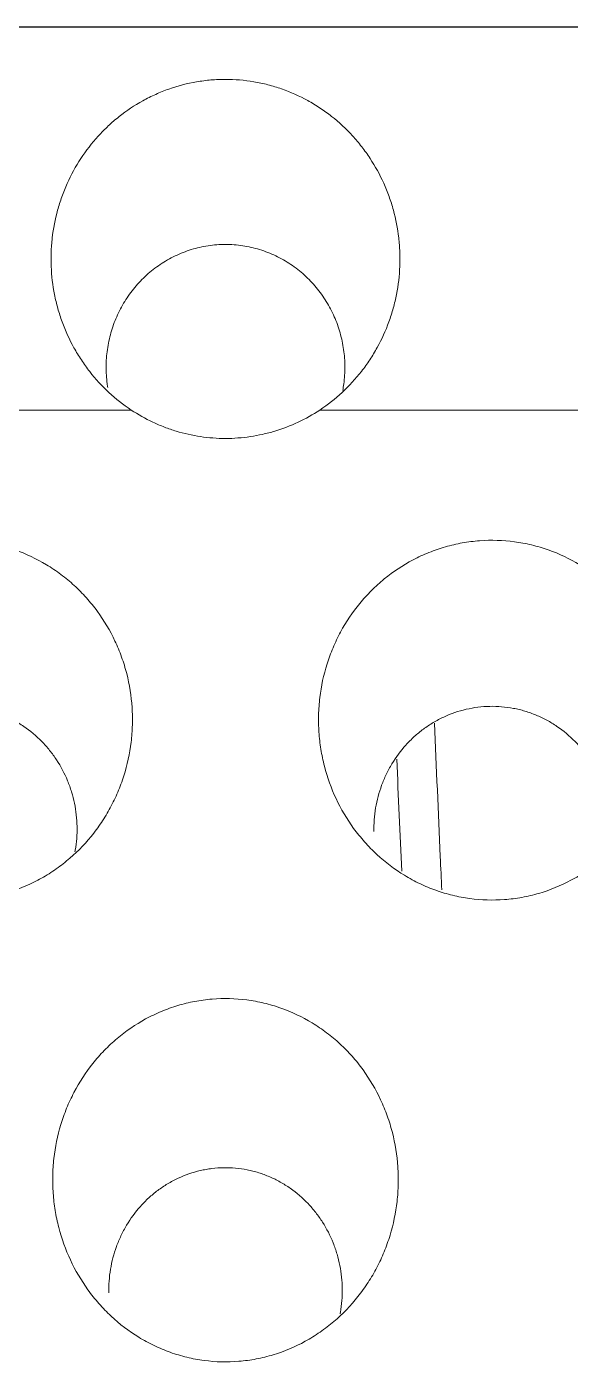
# Model space of a CAD drawing. Header units: inches. Extents: x 3778 to 56227, y -16914 to 35091.
# Drawn here: x 42842.76 to 42845.8, y -12666.44 to -12658.95 of the extents above; entities that cross this region are included whole.
import ezdxf

# ---------------------------------------------------------------- set-up
doc = ezdxf.new("R2010")
doc.units = ezdxf.units.IN
doc.header["$LTSCALE"] = 100
doc.header["$MEASUREMENT"] = 0
doc.linetypes.add('DH-HID2', pattern=[1.2, 0.8, -0.4])
doc.layers.add('2-con', color=2, linetype='Continuous')
doc.layers.add('FU-FURM', color=251, linetype='DH-HID2')
doc.layers.add('mark-B', color=2, linetype='Continuous', lineweight=20)

# ---------------------------------------------------------------- blocks, each defined once
blk = doc.blocks.new('cjscjdeh')
at = {"layer": 'FU-FURM', "color": 8}
blk.add_line((149349.5168, 68184.8848), (151549.5168, 68184.8848), dxfattribs=at)
blk = doc.blocks.new('무풍1WAY 대형')
at = {"layer": 'mark-B'}
for points, knots in [([(-159.0508, -412.9192), (-159.0125, -412.9724), (-158.9799, -413.0283), (-158.9255, -413.145), (-158.9036, -413.2059), (-158.879, -413.3009), (-158.8723, -413.3328), (-158.8619, -413.3967), (-158.8545, -413.4609), (-158.8528, -413.5256), (-158.8538, -413.5743), (-158.8545, -413.5905), (-158.8566, -413.6231), (-158.858, -413.6394), (-158.8671, -413.7203), (-158.8801, -413.7836), (-158.9082, -413.8762), (-158.919, -413.9068), (-158.9374, -413.952), (-158.944, -413.967), (-158.9577, -413.9967), (-158.9649, -414.0113), (-159.0025, -414.0832), (-159.0377, -414.1373), (-159.0981, -414.2133), (-159.1196, -414.2377), (-159.1538, -414.273), (-159.1655, -414.2845), (-159.1893, -414.3067), (-159.2015, -414.3175), (-159.2634, -414.3698), (-159.3167, -414.4064), (-159.3882, -414.4454), (-159.4028, -414.4528), (-159.4323, -414.467), (-159.4473, -414.4738), (-159.4926, -414.4926), (-159.5538, -414.5145), (-159.6167, -414.5299), (-159.6646, -414.539), (-159.6807, -414.5416), (-159.7131, -414.546), (-159.7294, -414.5478), (-159.8114, -414.5545), (-159.8763, -414.5529), (-159.973, -414.5403), (-160.005, -414.5344), (-160.0529, -414.523), (-160.0688, -414.5187), (-160.1002, -414.5095), (-160.1157, -414.5044), (-160.1924, -414.4773), (-160.2511, -414.4495), (-160.3209, -414.4071), (-160.3348, -414.3982), (-160.3619, -414.3798), (-160.4017, -414.3513), (-160.4638, -414.2992), (-160.5092, -414.2528), (-160.5416, -414.2162), (-160.5521, -414.2038), (-160.5726, -414.1782), (-160.5825, -414.1652), (-160.6303, -414.0992), (-160.6631, -414.0434), (-160.7043, -413.9553), (-160.7167, -413.9252), (-160.7387, -413.8636), (-160.7482, -413.8325), (-160.7723, -413.7384), (-160.7826, -413.6746), (-160.7892, -413.5773), (-160.79, -413.5445), (-160.7884, -413.4794), (-160.7862, -413.4471), (-160.7752, -413.3509), (-160.7621, -413.2875), (-160.7383, -413.2094), (-160.7332, -413.1938), (-160.7222, -413.1631), (-160.7048, -413.1175), (-160.6708, -413.0442), (-160.6382, -412.9884), (-160.6118, -412.9476), (-160.6026, -412.9341), (-160.5836, -412.9076), (-160.5737, -412.8946), (-160.5228, -412.8303), (-160.4778, -412.7837), (-160.4039, -412.7209), (-160.3782, -412.7011), (-160.338, -412.6733), (-160.3243, -412.6643), (-160.2963, -412.647), (-160.2822, -412.6388), (-160.2106, -412.5994), (-160.1509, -412.5742), (-160.0577, -412.5459), (-160.0259, -412.538), (-159.9613, -412.5257), (-159.9289, -412.5213), (-159.8317, -412.5133), (-159.7668, -412.5148), (-159.6855, -412.5255), (-159.6692, -412.5281), (-159.637, -412.5341), (-159.5891, -412.5444), (-159.5113, -412.5677), (-159.4512, -412.5927), (-159.4069, -412.6139), (-159.3922, -412.6214), (-159.3634, -412.6371), (-159.3493, -412.6453), (-159.2798, -412.688), (-159.2282, -412.7273), (-159.1567, -412.7941), (-159.1337, -412.8177), (-159.0904, -412.8669), (-159.07, -412.8926), (-159.0508, -412.9192)], [0, 0, 0, 0, 0.03125, 0.03125, 0.0625, 0.0625, 0.078125, 0.078125, 0.09375, 0.109375, 0.109375, 0.117187, 0.117187, 0.125, 0.125, 0.15625, 0.15625, 0.171875, 0.171875, 0.179687, 0.179687, 0.1875, 0.1875, 0.21875, 0.21875, 0.234375, 0.234375, 0.242187, 0.242187, 0.25, 0.25, 0.28125, 0.28125, 0.289062, 0.289062, 0.296875, 0.296875, 0.3125, 0.328125, 0.328125, 0.335937, 0.335937, 0.34375, 0.34375, 0.375, 0.375, 0.390625, 0.390625, 0.398437, 0.398437, 0.40625, 0.40625, 0.4375, 0.4375, 0.445312, 0.445312, 0.453125, 0.46875, 0.484375, 0.484375, 0.492187, 0.492187, 0.5, 0.5, 0.53125, 0.53125, 0.546875, 0.546875, 0.5625, 0.5625, 0.59375, 0.59375, 0.609375, 0.609375, 0.625, 0.625, 0.65625, 0.65625, 0.664062, 0.664062, 0.671875, 0.6875, 0.703125, 0.703125, 0.710937, 0.710937, 0.71875, 0.71875, 0.75, 0.75, 0.765625, 0.765625, 0.773437, 0.773437, 0.78125, 0.78125, 0.8125, 0.8125, 0.828125, 0.828125, 0.84375, 0.84375, 0.875, 0.875, 0.882812, 0.882812, 0.890625, 0.90625, 0.921875, 0.921875, 0.929687, 0.929687, 0.9375, 0.9375, 0.96875, 0.96875, 0.984375, 0.984375, 1, 1, 1, 1]), ([(-159.1673, -412.9025), (-159.1669, -412.9247), (-159.1675, -412.9468), (-159.1708, -412.9909), (-159.1734, -413.0129), (-159.1843, -413.0783), (-159.1955, -413.1206), (-159.2179, -413.1824), (-159.2264, -413.2027), (-159.2406, -413.2327), (-159.2456, -413.2426), (-159.256, -413.2621), (-159.2614, -413.2717), (-159.2895, -413.319), (-159.3153, -413.3544), (-159.3594, -413.4037), (-159.3751, -413.4196), (-159.4076, -413.4494), (-159.4415, -413.4775), (-159.487, -413.5082), (-159.5158, -413.5245), (-159.5354, -413.5349), (-159.5454, -413.5399), (-159.5956, -413.5634), (-159.6371, -413.5778), (-159.6907, -413.5903), (-159.7015, -413.5925), (-159.7233, -413.5964), (-159.7344, -413.598), (-159.7675, -413.6021), (-159.7895, -413.6036), (-159.8555, -413.6046), (-159.8992, -413.6007), (-159.9537, -413.5899), (-159.9646, -413.5874), (-159.9861, -413.582), (-159.9967, -413.579), (-160.0282, -413.5692), (-160.0693, -413.5539), (-160.1087, -413.5346), (-160.1472, -413.5131), (-160.1662, -413.5012), (-160.2204, -413.4631), (-160.2535, -413.4345), (-160.2988, -413.3869), (-160.3132, -413.3702), (-160.3336, -413.3441), (-160.3402, -413.3351), (-160.3529, -413.3171), (-160.3591, -413.308), (-160.3885, -413.2617), (-160.4084, -413.2227), (-160.4327, -413.1616), (-160.4399, -413.1407), (-160.4524, -413.0983), (-160.4576, -413.0769), (-160.4704, -413.0125), (-160.4749, -412.969), (-160.4758, -412.9031), (-160.4751, -412.8808), (-160.4717, -412.8369), (-160.469, -412.8151), (-160.4648, -412.7903), (-160.4643, -412.7872), (-160.4637, -412.784)], [0, 0, 0, 0, 0.029285, 0.029285, 0.05857, 0.05857, 0.117141, 0.117141, 0.146426, 0.146426, 0.161068, 0.161068, 0.175711, 0.175711, 0.234281, 0.234281, 0.263566, 0.263566, 0.292852, 0.322137, 0.336779, 0.336779, 0.351422, 0.351422, 0.409992, 0.409992, 0.424635, 0.424635, 0.439277, 0.439277, 0.468563, 0.468563, 0.527133, 0.527133, 0.541775, 0.541775, 0.556418, 0.556418, 0.585703, 0.614988, 0.614988, 0.644273, 0.644273, 0.702844, 0.702844, 0.732129, 0.732129, 0.746771, 0.746771, 0.761414, 0.761414, 0.819984, 0.819984, 0.84927, 0.84927, 0.878555, 0.878555, 0.937125, 0.937125, 0.96641, 0.96641, 0.995695, 0.995695, 1, 1, 1, 1]), ([(-160.5394, -415.5064), (-160.5009, -415.5593), (-160.4683, -415.6149), (-160.4138, -415.731), (-160.3919, -415.7915), (-160.3716, -415.8703), (-160.3679, -415.8862), (-160.3613, -415.9179), (-160.3525, -415.9656), (-160.3434, -416.0455), (-160.342, -416.1099), (-160.3433, -416.1583), (-160.3441, -416.1745), (-160.3464, -416.2069), (-160.3479, -416.2231), (-160.3575, -416.3036), (-160.3711, -416.3665), (-160.4, -416.4585), (-160.4111, -416.4888), (-160.4301, -416.5336), (-160.4368, -416.5485), (-160.4508, -416.5778), (-160.4582, -416.5923), (-160.4966, -416.6634), (-160.5324, -416.7168), (-160.5939, -416.7917), (-160.6157, -416.8158), (-160.6619, -416.862), (-160.686, -416.8838), (-160.7611, -416.9452), (-160.8148, -416.9809), (-160.9013, -417.0265), (-160.9312, -417.0404), (-160.9916, -417.0647), (-161.0529, -417.0858), (-161.116, -417.1005), (-161.164, -417.1092), (-161.1801, -417.1116), (-161.2125, -417.1158), (-161.2289, -417.1174), (-161.3106, -417.1235), (-161.3755, -417.1215), (-161.472, -417.1087), (-161.504, -417.1027), (-161.5519, -417.0912), (-161.5678, -417.0869), (-161.5991, -417.0777), (-161.6145, -417.0727), (-161.6911, -417.0457), (-161.7497, -417.018), (-161.8196, -416.9759), (-161.8334, -416.9671), (-161.8605, -416.9488), (-161.9003, -416.9205), (-161.9625, -416.8688), (-162.0079, -416.8228), (-162.0404, -416.7865), (-162.0509, -416.7742), (-162.0714, -416.7488), (-162.0814, -416.7359), (-162.1294, -416.6703), (-162.1622, -416.6148), (-162.2034, -416.5273), (-162.2158, -416.4973), (-162.2378, -416.436), (-162.2473, -416.405), (-162.2713, -416.3113), (-162.2814, -416.2478), (-162.2877, -416.1509), (-162.2882, -416.1182), (-162.2864, -416.0535), (-162.284, -416.0213), (-162.2723, -415.9256), (-162.2588, -415.8626), (-162.2342, -415.7851), (-162.2289, -415.7696), (-162.2177, -415.7391), (-162.1998, -415.694), (-162.1649, -415.6214), (-162.1317, -415.5661), (-162.1048, -415.5258), (-162.0954, -415.5125), (-162.0761, -415.4864), (-162.066, -415.4734), (-162.0144, -415.4103), (-161.9688, -415.3645), (-161.894, -415.3029), (-161.868, -415.2835), (-161.8274, -415.2563), (-161.8136, -415.2475), (-161.7855, -415.2307), (-161.7712, -415.2227), (-161.6994, -415.1845), (-161.6395, -415.1601), (-161.5615, -415.1374), (-161.5457, -415.1332), (-161.5139, -415.1257), (-161.4978, -415.1224), (-161.4494, -415.1136), (-161.4171, -415.1095), (-161.32, -415.1022), (-161.2552, -415.1041), (-161.1738, -415.1151), (-161.1576, -415.1177), (-161.1255, -415.1238), (-161.0777, -415.1341), (-161.0001, -415.1574), (-160.94, -415.1823), (-160.8958, -415.2034), (-160.8811, -415.2108), (-160.8523, -415.2264), (-160.8382, -415.2346), (-160.7687, -415.2769), (-160.7171, -415.3159), (-160.6455, -415.3822), (-160.6225, -415.4056), (-160.5791, -415.4545), (-160.5586, -415.4799), (-160.5394, -415.5064)], [0, 0, 0, 0, 0.03125, 0.03125, 0.0625, 0.0625, 0.070313, 0.070313, 0.078125, 0.09375, 0.109375, 0.109375, 0.117188, 0.117188, 0.125, 0.125, 0.15625, 0.15625, 0.171875, 0.171875, 0.179688, 0.179688, 0.1875, 0.1875, 0.21875, 0.21875, 0.234375, 0.234375, 0.25, 0.25, 0.28125, 0.28125, 0.296875, 0.296875, 0.3125, 0.328125, 0.328125, 0.335938, 0.335938, 0.34375, 0.34375, 0.375, 0.375, 0.390625, 0.390625, 0.398438, 0.398438, 0.40625, 0.40625, 0.4375, 0.4375, 0.445313, 0.445313, 0.453125, 0.46875, 0.484375, 0.484375, 0.492188, 0.492188, 0.5, 0.5, 0.53125, 0.53125, 0.546875, 0.546875, 0.5625, 0.5625, 0.59375, 0.59375, 0.609375, 0.609375, 0.625, 0.625, 0.65625, 0.65625, 0.664063, 0.664063, 0.671875, 0.6875, 0.703125, 0.703125, 0.710938, 0.710938, 0.71875, 0.71875, 0.75, 0.75, 0.765625, 0.765625, 0.773438, 0.773438, 0.78125, 0.78125, 0.8125, 0.8125, 0.820313, 0.820313, 0.828125, 0.828125, 0.84375, 0.84375, 0.875, 0.875, 0.882813, 0.882813, 0.890625, 0.90625, 0.921875, 0.921875, 0.929688, 0.929688, 0.9375, 0.9375, 0.96875, 0.96875, 0.984375, 0.984375, 1, 1, 1, 1]), ([(-157.5519, -415.5064), (-157.5134, -415.5593), (-157.4807, -415.6149), (-157.4262, -415.731), (-157.4044, -415.7915), (-157.3841, -415.8703), (-157.3804, -415.8862), (-157.3737, -415.9179), (-157.3649, -415.9656), (-157.3559, -416.0455), (-157.3545, -416.1099), (-157.3557, -416.1583), (-157.3565, -416.1745), (-157.3588, -416.2069), (-157.3604, -416.2231), (-157.37, -416.3036), (-157.3835, -416.3665), (-157.4125, -416.4585), (-157.4236, -416.4888), (-157.4425, -416.5336), (-157.4492, -416.5485), (-157.4633, -416.5778), (-157.4707, -416.5923), (-157.5091, -416.6634), (-157.5449, -416.7168), (-157.6063, -416.7917), (-157.6281, -416.8158), (-157.6744, -416.862), (-157.6985, -416.8838), (-157.7735, -416.9452), (-157.8273, -416.9809), (-157.9137, -417.0265), (-157.9436, -417.0404), (-158.004, -417.0647), (-158.0654, -417.0858), (-158.1284, -417.1005), (-158.1764, -417.1092), (-158.1925, -417.1116), (-158.2249, -417.1158), (-158.2413, -417.1174), (-158.3231, -417.1235), (-158.3879, -417.1215), (-158.4844, -417.1087), (-158.5165, -417.1027), (-158.5643, -417.0912), (-158.5802, -417.0869), (-158.6115, -417.0777), (-158.627, -417.0727), (-158.7036, -417.0457), (-158.7621, -417.018), (-158.832, -416.9759), (-158.8459, -416.9671), (-158.873, -416.9488), (-158.9128, -416.9205), (-158.9749, -416.8688), (-159.0204, -416.8228), (-159.0528, -416.7865), (-159.0634, -416.7742), (-159.0839, -416.7488), (-159.0939, -416.7359), (-159.1418, -416.6703), (-159.1746, -416.6148), (-159.2158, -416.5273), (-159.2282, -416.4973), (-159.2503, -416.436), (-159.2598, -416.405), (-159.2837, -416.3113), (-159.2938, -416.2478), (-159.3001, -416.1509), (-159.3007, -416.1182), (-159.2988, -416.0535), (-159.2964, -416.0213), (-159.2848, -415.9256), (-159.2712, -415.8626), (-159.2467, -415.7851), (-159.2414, -415.7696), (-159.2301, -415.7391), (-159.2122, -415.694), (-159.1774, -415.6214), (-159.1442, -415.5661), (-159.1172, -415.5258), (-159.1079, -415.5125), (-159.0885, -415.4864), (-159.0785, -415.4734), (-159.0268, -415.4103), (-158.9812, -415.3645), (-158.9065, -415.3029), (-158.8805, -415.2835), (-158.8399, -415.2563), (-158.826, -415.2475), (-158.7979, -415.2307), (-158.7837, -415.2227), (-158.7118, -415.1845), (-158.6519, -415.1601), (-158.5739, -415.1374), (-158.5582, -415.1332), (-158.5264, -415.1257), (-158.5103, -415.1224), (-158.4619, -415.1136), (-158.4296, -415.1095), (-158.3325, -415.1022), (-158.2676, -415.1041), (-158.1863, -415.1151), (-158.1701, -415.1177), (-158.1379, -415.1238), (-158.0902, -415.1341), (-158.0125, -415.1574), (-157.9525, -415.1823), (-157.9082, -415.2034), (-157.8936, -415.2108), (-157.8648, -415.2264), (-157.8506, -415.2346), (-157.7812, -415.2769), (-157.7296, -415.3159), (-157.6579, -415.3822), (-157.6349, -415.4056), (-157.5916, -415.4545), (-157.5711, -415.4799), (-157.5519, -415.5064)], [0, 0, 0, 0, 0.03125, 0.03125, 0.0625, 0.0625, 0.070312, 0.070312, 0.078125, 0.09375, 0.109375, 0.109375, 0.117187, 0.117187, 0.125, 0.125, 0.15625, 0.15625, 0.171875, 0.171875, 0.179687, 0.179687, 0.1875, 0.1875, 0.21875, 0.21875, 0.234375, 0.234375, 0.25, 0.25, 0.28125, 0.28125, 0.296875, 0.296875, 0.3125, 0.328125, 0.328125, 0.335937, 0.335937, 0.34375, 0.34375, 0.375, 0.375, 0.390625, 0.390625, 0.398437, 0.398437, 0.40625, 0.40625, 0.4375, 0.4375, 0.445312, 0.445312, 0.453125, 0.46875, 0.484375, 0.484375, 0.492187, 0.492187, 0.5, 0.5, 0.53125, 0.53125, 0.546875, 0.546875, 0.5625, 0.5625, 0.59375, 0.59375, 0.609375, 0.609375, 0.625, 0.625, 0.65625, 0.65625, 0.664062, 0.664062, 0.671875, 0.6875, 0.703125, 0.703125, 0.710937, 0.710937, 0.71875, 0.71875, 0.75, 0.75, 0.765625, 0.765625, 0.773437, 0.773437, 0.78125, 0.78125, 0.8125, 0.8125, 0.820312, 0.820312, 0.828125, 0.828125, 0.84375, 0.84375, 0.875, 0.875, 0.882812, 0.882812, 0.890625, 0.90625, 0.921875, 0.921875, 0.929687, 0.929687, 0.9375, 0.9375, 0.96875, 0.96875, 0.984375, 0.984375, 1, 1, 1, 1]), ([(-160.9918, -416.0963), (-161.0028, -415.8468), (-161.0138, -415.5973), (-161.0275, -415.2857), (-161.0302, -415.2237), (-161.033, -415.1616)], [0, 0, 0, 0, 0.800791, 0.800791, 1, 1, 1, 1]), ([(-160.6531, -415.4879), (-160.6527, -415.5101), (-160.6532, -415.5323), (-160.6564, -415.5765), (-160.659, -415.5986), (-160.6699, -415.6641), (-160.6811, -415.7065), (-160.7038, -415.7685), (-160.7124, -415.7888), (-160.7267, -415.8189), (-160.7318, -415.8288), (-160.7423, -415.8483), (-160.7477, -415.8579), (-160.7762, -415.9051), (-160.8023, -415.9405), (-160.8469, -415.9898), (-160.8627, -416.0057), (-160.8956, -416.0355), (-160.9297, -416.0635), (-160.9756, -416.0941), (-161.0047, -416.1104), (-161.0244, -416.1208), (-161.0344, -416.1257), (-161.085, -416.1492), (-161.1268, -416.1636), (-161.1915, -416.1786), (-161.2134, -416.1826), (-161.2579, -416.1881), (-161.28, -416.1897), (-161.3464, -416.1911), (-161.3905, -416.1874), (-161.4453, -416.177), (-161.4563, -416.1747), (-161.4779, -416.1694), (-161.4887, -416.1665), (-161.5205, -416.1569), (-161.562, -416.1421), (-161.6119, -416.1183), (-161.6408, -416.1017), (-161.6598, -416.0901), (-161.6693, -416.0841), (-161.7152, -416.0529), (-161.7489, -416.0246), (-161.7951, -415.9774), (-161.8097, -415.9609), (-161.8306, -415.9349), (-161.8374, -415.9261), (-161.8504, -415.9081), (-161.8567, -415.899), (-161.8869, -415.853), (-161.9073, -415.8141), (-161.9282, -415.7633), (-161.9322, -415.753), (-161.9396, -415.7321), (-161.9431, -415.7216), (-161.9529, -415.6898), (-161.9583, -415.6684), (-161.9715, -415.6039), (-161.9764, -415.5603), (-161.9776, -415.4941), (-161.977, -415.4718), (-161.9737, -415.4278), (-161.971, -415.4059), (-161.9668, -415.381), (-161.9663, -415.3777), (-161.9657, -415.3744)], [0, 0, 0, 0, 0.029281, 0.029281, 0.058562, 0.058562, 0.117123, 0.117123, 0.146404, 0.146404, 0.161045, 0.161045, 0.175685, 0.175685, 0.234247, 0.234247, 0.263528, 0.263528, 0.292809, 0.322089, 0.33673, 0.33673, 0.35137, 0.35137, 0.409932, 0.409932, 0.439213, 0.439213, 0.468494, 0.468494, 0.527055, 0.527055, 0.541696, 0.541696, 0.556336, 0.556336, 0.585617, 0.614898, 0.629538, 0.629538, 0.644179, 0.644179, 0.702741, 0.702741, 0.732021, 0.732021, 0.746662, 0.746662, 0.761302, 0.761302, 0.819864, 0.819864, 0.834504, 0.834504, 0.849145, 0.849145, 0.878426, 0.878426, 0.936987, 0.936987, 0.966268, 0.966268, 0.995549, 0.995549, 1, 1, 1, 1]), ([(-157.6656, -415.4879), (-157.6651, -415.5101), (-157.6657, -415.5323), (-157.6688, -415.5765), (-157.6715, -415.5986), (-157.6824, -415.6641), (-157.6936, -415.7065), (-157.7163, -415.7685), (-157.7248, -415.7888), (-157.7392, -415.8189), (-157.7442, -415.8288), (-157.7547, -415.8483), (-157.7602, -415.8579), (-157.7886, -415.9051), (-157.8148, -415.9405), (-157.8593, -415.9898), (-157.8752, -416.0057), (-157.908, -416.0355), (-157.9422, -416.0635), (-157.9881, -416.0941), (-158.0171, -416.1104), (-158.0369, -416.1208), (-158.0469, -416.1257), (-158.0974, -416.1492), (-158.1392, -416.1636), (-158.2039, -416.1786), (-158.2259, -416.1826), (-158.2703, -416.1881), (-158.2925, -416.1897), (-158.3588, -416.1911), (-158.4029, -416.1874), (-158.4578, -416.177), (-158.4687, -416.1747), (-158.4904, -416.1694), (-158.5011, -416.1665), (-158.5329, -416.1569), (-158.5745, -416.1421), (-158.6243, -416.1183), (-158.6532, -416.1017), (-158.6723, -416.0901), (-158.6817, -416.0841), (-158.7276, -416.0529), (-158.7613, -416.0246), (-158.8075, -415.9774), (-158.8222, -415.9609), (-158.8431, -415.9349), (-158.8498, -415.9261), (-158.8629, -415.9081), (-158.8692, -415.899), (-158.8994, -415.853), (-158.9198, -415.8141), (-158.9407, -415.7633), (-158.9447, -415.753), (-158.9521, -415.7321), (-158.9556, -415.7216), (-158.9653, -415.6898), (-158.9707, -415.6684), (-158.984, -415.6039), (-158.9888, -415.5603), (-158.99, -415.4941), (-158.9894, -415.4718), (-158.9861, -415.4278), (-158.9835, -415.4059), (-158.9793, -415.381), (-158.9787, -415.3777), (-158.9781, -415.3744)], [0, 0, 0, 0, 0.029281, 0.029281, 0.058562, 0.058562, 0.117123, 0.117123, 0.146404, 0.146404, 0.161045, 0.161045, 0.175685, 0.175685, 0.234247, 0.234247, 0.263528, 0.263528, 0.292809, 0.322089, 0.33673, 0.33673, 0.35137, 0.35137, 0.409932, 0.409932, 0.439213, 0.439213, 0.468494, 0.468494, 0.527055, 0.527055, 0.541696, 0.541696, 0.556336, 0.556336, 0.585617, 0.614898, 0.629538, 0.629538, 0.644179, 0.644179, 0.702741, 0.702741, 0.732021, 0.732021, 0.746662, 0.746662, 0.761302, 0.761302, 0.819864, 0.819864, 0.834504, 0.834504, 0.849145, 0.849145, 0.878426, 0.878426, 0.936987, 0.936987, 0.966268, 0.966268, 0.995549, 0.995549, 1, 1, 1, 1]), ([(-159.2933, -417.8514), (-159.332, -417.8259), (-159.3724, -417.8031), (-159.436, -417.7731), (-159.4577, -417.7639), (-159.5013, -417.7471), (-159.5233, -417.7396), (-159.59, -417.7194), (-159.6353, -417.7092), (-159.7045, -417.6989), (-159.7278, -417.6963), (-159.7748, -417.6928), (-159.7982, -417.6919), (-159.8683, -417.6919), (-159.9146, -417.6954), (-159.9836, -417.7056), (-160.0065, -417.7099), (-160.0522, -417.7201), (-160.075, -417.7261), (-160.1423, -417.7465), (-160.2291, -417.78), (-160.3103, -417.8256), (-160.3494, -417.8514)], [0, 0, 0, 0, 0.125, 0.125, 0.1875, 0.1875, 0.25, 0.25, 0.375, 0.375, 0.4375, 0.4375, 0.5, 0.5, 0.625, 0.625, 0.6875, 0.6875, 0.75, 0.75, 0.875, 1, 1, 1, 1]), ([(-159.2933, -417.8514), (-159.2483, -417.8812), (-159.2065, -417.9142), (-159.129, -417.986), (-159.0932, -418.0249), (-159.0441, -418.0877), (-159.0285, -418.1094), (-158.9989, -418.1542), (-158.985, -418.177), (-158.9465, -418.2467), (-158.9245, -418.2949), (-158.8973, -418.3697), (-158.8891, -418.3951), (-158.8748, -418.4466), (-158.8686, -418.4726), (-158.8532, -418.5508), (-158.8471, -418.6032), (-158.8438, -418.6825), (-158.8437, -418.709), (-158.8456, -418.7623), (-158.8476, -418.7891), (-158.8566, -418.8684), (-158.8666, -418.9203), (-158.8875, -418.9967), (-158.8955, -419.0219), (-158.9089, -419.0595), (-158.9137, -419.0719), (-158.9236, -419.0966), (-158.9289, -419.109), (-158.9563, -419.1701), (-158.9818, -419.2166), (-159.0398, -419.3052), (-159.0722, -419.3472), (-159.1173, -419.3967), (-159.1266, -419.4065), (-159.1455, -419.4256), (-159.1742, -419.4536), (-159.2045, -419.4796), (-159.267, -419.5291), (-159.3112, -419.5587), (-159.3815, -419.5977), (-159.4058, -419.6098), (-159.4548, -419.6319), (-159.4796, -419.6418), (-159.5551, -419.6684), (-159.6067, -419.6819), (-159.6728, -419.6933), (-159.6861, -419.6953), (-159.7129, -419.6988), (-159.7264, -419.7003), (-159.7667, -419.7037), (-159.7935, -419.7049), (-159.8737, -419.705), (-159.9269, -419.7006), (-159.9931, -419.6894), (-160.0064, -419.6868), (-160.0328, -419.6812), (-160.046, -419.6781), (-160.0851, -419.668), (-160.1107, -419.6602), (-160.1864, -419.6337), (-160.2351, -419.612), (-160.3056, -419.5732), (-160.3287, -419.5592), (-160.3735, -419.5294), (-160.3951, -419.5137), (-160.4578, -419.4642), (-160.4968, -419.428), (-160.5509, -419.3688), (-160.5683, -419.3482), (-160.6011, -419.3059), (-160.6166, -419.2842), (-160.6603, -419.2177), (-160.6858, -419.1712), (-160.7132, -419.1105), (-160.7184, -419.0983), (-160.7285, -419.0735), (-160.7332, -419.061), (-160.7468, -419.0232), (-160.7548, -418.9979), (-160.7759, -418.9212), (-160.7859, -418.8693), (-160.795, -418.7903), (-160.797, -418.7638), (-160.799, -418.7103), (-160.7989, -418.6836), (-160.7958, -418.6042), (-160.7896, -418.5517), (-160.7744, -418.4738), (-160.7683, -418.448), (-160.7541, -418.3966), (-160.7459, -418.371), (-160.7186, -418.2959), (-160.6967, -418.2477), (-160.6584, -418.1782), (-160.6447, -418.1555), (-160.6227, -418.1222), (-160.6152, -418.1112), (-160.5996, -418.0894), (-160.5915, -418.0787), (-160.5502, -418.0257), (-160.5142, -417.9865), (-160.4363, -417.9142), (-160.3944, -417.8812), (-160.3494, -417.8514)], [0, 0, 0, 0, 0.03125, 0.03125, 0.0625, 0.0625, 0.078125, 0.078125, 0.09375, 0.09375, 0.125, 0.125, 0.140625, 0.140625, 0.15625, 0.15625, 0.1875, 0.1875, 0.203125, 0.203125, 0.21875, 0.21875, 0.25, 0.25, 0.265625, 0.265625, 0.273438, 0.273438, 0.28125, 0.28125, 0.3125, 0.3125, 0.34375, 0.34375, 0.351563, 0.351563, 0.359375, 0.375, 0.375, 0.40625, 0.40625, 0.421875, 0.421875, 0.4375, 0.4375, 0.46875, 0.46875, 0.476563, 0.476563, 0.484375, 0.484375, 0.5, 0.5, 0.53125, 0.53125, 0.539063, 0.539063, 0.546875, 0.546875, 0.5625, 0.5625, 0.59375, 0.59375, 0.609375, 0.609375, 0.625, 0.625, 0.65625, 0.65625, 0.671875, 0.671875, 0.6875, 0.6875, 0.71875, 0.71875, 0.726563, 0.726563, 0.734375, 0.734375, 0.75, 0.75, 0.78125, 0.78125, 0.796875, 0.796875, 0.8125, 0.8125, 0.84375, 0.84375, 0.859375, 0.859375, 0.875, 0.875, 0.90625, 0.90625, 0.921875, 0.921875, 0.929687, 0.929687, 0.9375, 0.9375, 0.96875, 0.96875, 1, 1, 1, 1]), ([(-160.4783, -417.9607), (-160.4806, -417.9731), (-160.4826, -417.9856), (-160.4863, -418.0141), (-160.4879, -418.03), (-160.4899, -418.0621), (-160.4903, -418.0783), (-160.4901, -418.1266), (-160.4853, -418.1903), (-160.4721, -418.2529), (-160.4589, -418.2993), (-160.454, -418.3148), (-160.4431, -418.3451), (-160.4371, -418.36), (-160.4178, -418.4039), (-160.4029, -418.4323), (-160.3777, -418.4733), (-160.3688, -418.4867), (-160.3499, -418.513), (-160.34, -418.5258), (-160.3091, -418.563), (-160.2869, -418.5862), (-160.2512, -418.6185), (-160.2389, -418.6289), (-160.2134, -418.6488), (-160.2003, -418.6584), (-160.1598, -418.6856), (-160.1037, -418.7175), (-160.0436, -418.7411), (-159.9969, -418.7554), (-159.9811, -418.7596), (-159.9495, -418.7668), (-159.9336, -418.7698), (-159.8858, -418.7769), (-159.8536, -418.7793), (-159.805, -418.7793), (-159.7886, -418.7787), (-159.7561, -418.7763), (-159.74, -418.7744), (-159.6921, -418.7672), (-159.6607, -418.76), (-159.6145, -418.7458), (-159.5992, -418.7404), (-159.5689, -418.7286), (-159.5539, -418.7221), (-159.5101, -418.7011), (-159.4543, -418.6691), (-159.4036, -418.6295), (-159.3675, -418.5968), (-159.3559, -418.5855), (-159.3336, -418.5622), (-159.323, -418.5502), (-159.2923, -418.5132), (-159.2737, -418.4872), (-159.2484, -418.4463), (-159.2404, -418.4323), (-159.2254, -418.4037), (-159.2184, -418.3891), (-159.199, -418.345), (-159.1774, -418.2849), (-159.1641, -418.2223), (-159.1573, -418.1744), (-159.1556, -418.1583), (-159.1532, -418.1263), (-159.1526, -418.1103), (-159.1523, -418.0625), (-159.1543, -418.0306), (-159.1594, -417.9916), (-159.1604, -417.9843), (-159.1616, -417.977)], [0, 0, 0, 0, 0.01614, 0.01614, 0.036442, 0.036442, 0.056744, 0.056744, 0.097348, 0.137952, 0.137952, 0.158255, 0.158255, 0.178557, 0.178557, 0.219161, 0.219161, 0.239463, 0.239463, 0.259765, 0.259765, 0.300369, 0.300369, 0.320671, 0.320671, 0.340973, 0.340973, 0.381578, 0.422182, 0.422182, 0.442484, 0.442484, 0.462786, 0.462786, 0.50339, 0.50339, 0.523692, 0.523692, 0.543994, 0.543994, 0.584599, 0.584599, 0.604901, 0.604901, 0.625203, 0.625203, 0.665807, 0.706411, 0.706411, 0.726713, 0.726713, 0.747015, 0.747015, 0.78762, 0.78762, 0.807922, 0.807922, 0.828224, 0.828224, 0.868828, 0.909432, 0.909432, 0.929734, 0.929734, 0.950036, 0.950036, 0.990641, 0.990641, 1, 1, 1, 1])]:
    blk.add_open_spline(points, degree=3, knots=knots, dxfattribs=at)
for points in [[(-160.8085, -415.2655), (-160.7993, -415.475), (-160.7901, -415.6845), (-160.7808, -415.8939)], [(-160.3494, -417.8514), (-160.9932, -417.8514), (-161.6371, -417.8514), (-162.2809, -417.8514)], [(-157.3618, -417.8514), (-158.0057, -417.8514), (-158.6495, -417.8514), (-159.2933, -417.8514)]]:
    blk.add_open_spline(points, degree=3, dxfattribs=at)
blk = doc.blocks.new('dpdjzjs')
at = {"layer": 'mark-B', "rotation": 180}
blk.add_blockref('무풍1WAY 대형', (178654.9147, 88751.491), dxfattribs=at)

msp = doc.modelspace()

# ---------------------------------------------------------------- block references
msp.add_blockref('cjscjdeh', (-107842.9668, -80843.8362))
at = {"layer": '2-con'}
msp.add_blockref('dpdjzjs', (-135970.8648, -101830.4424), dxfattribs=at)

doc.saveas('drawing.dxf')
